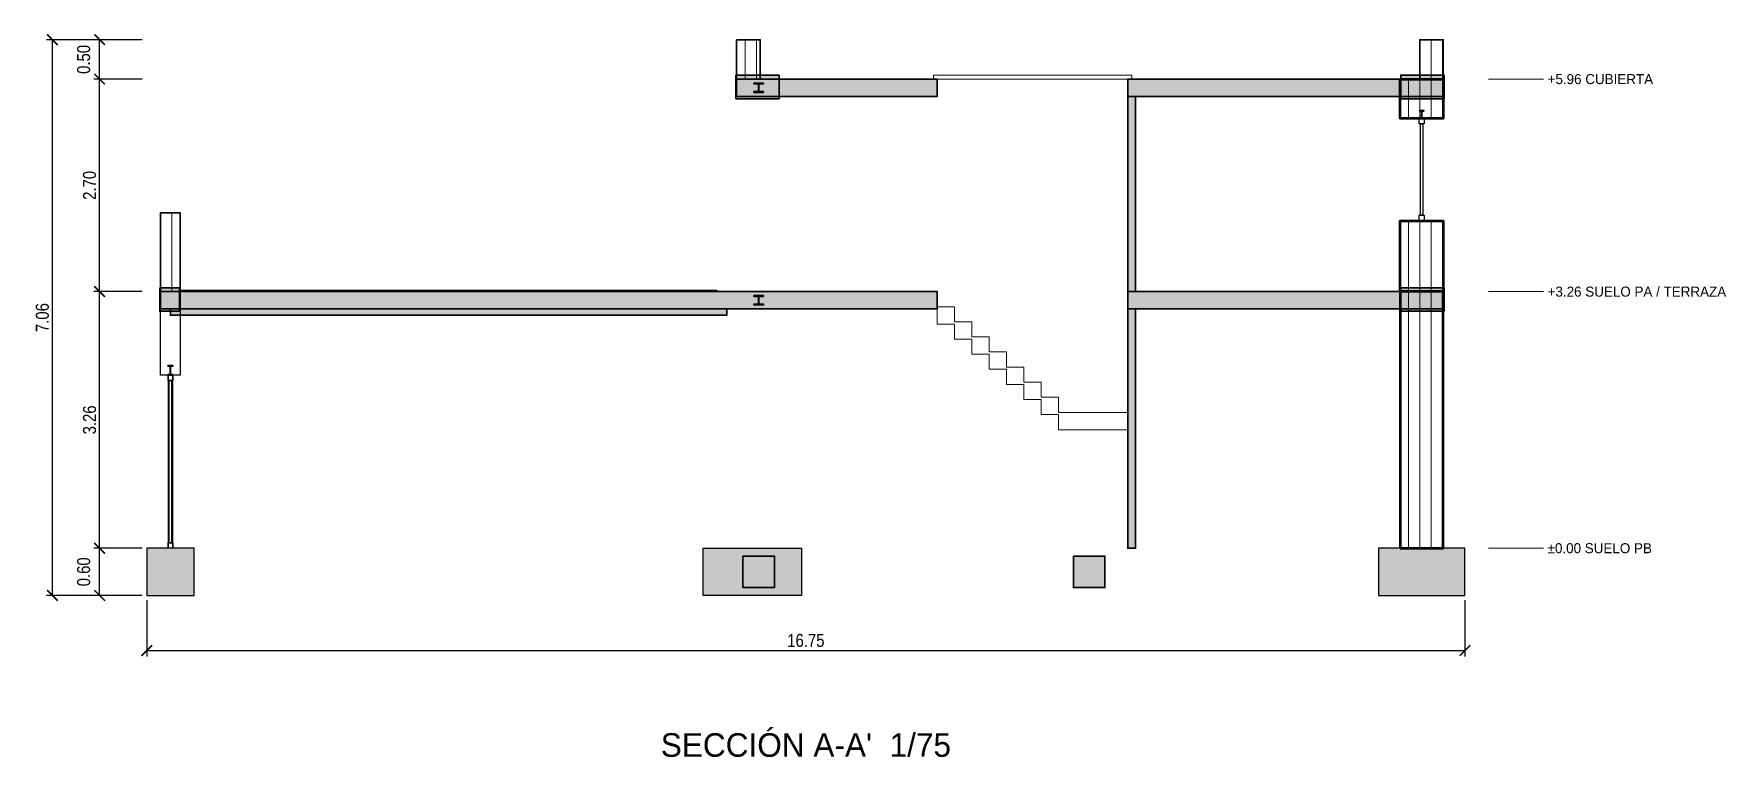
# Model space of a CAD drawing. Header units: millimetres. Extents: x -1611 to 19894, y -2654 to 6535.
import ezdxf
from ezdxf.enums import TextEntityAlignment as Align

# ---------------------------------------------------------------- set-up
doc = ezdxf.new("R2010")
doc.units = ezdxf.units.MM
for name, color, linetype, lineweight in [('acero_dinteles', 5, 'Continuous', 35), ('acero_vigas_cubierta', 5, 'Continuous', 35), ('acero_vigas_forjado', 5, 'Continuous', 35), ('cimentacion', 8, 'Continuous', 25), ('COTAS', 3, 'Continuous', 13), ('escalera', 30, 'Continuous', 18), ('forjado_cubierta', 5, 'Continuous', 35), ('forjado_PB_PA', 5, 'Continuous', 35), ('forjado_salon', 8, 'Continuous', 35), ('LUCERNARIO', 30, 'Continuous', 18), ('muros_PA', 7, 'Continuous', 50), ('muros_PB', 7, 'Continuous', 50), ('parapeto_cubierta', 7, 'Continuous', 35), ('parapeto_terraza', 7, 'Continuous', 35), ('RAYADO_FORJADO', 7, 'Continuous', 9), ('RAYADO_MURO', 7, 'Continuous', 9), ('RAYADO_OTROS', 8, 'Continuous', 9), ('riostras', 8, 'Continuous', 35), ('tabiques_PA', 7, 'Continuous', 35), ('tabiques_PB', 7, 'Continuous', 35), ('TEXTO', 2, 'Continuous', 13), ('zuncho_cubierta', 8, 'Continuous', 35), ('zuncho_forjado', 8, 'Continuous', 35)]:
    doc.layers.add(name, color=color, linetype=linetype, lineweight=lineweight)
doc.styles.add('OpenSansCondensed-Light', font='OpenSansCondensed-Light.ttf')
doc.dimstyles.new('EZDXF', dxfattribs={"dimtxt": 0.25, "dimasz": 0.175, "dimexe": 0.375, "dimexo": 0.125, "dimgap": 0.1, "dimtad": 1, "dimlfac": 100, "dimzin": 12, "dimdsep": 46, "dimtxsty": 'OpenSansCondensed-Light', "dimblk": 'ARCHTICK', "dimcen": 2.5, "dimazin": 3, "dimtfac": 0.5, "dimtmove": 2, "dimatfit": 3})

# ---------------------------------------------------------------- blocks, each defined once
blk = doc.blocks.new('_ARCHTICK')
at = {"color": 0, "linetype": 'BYBLOCK', "const_width": 0.15}
blk.add_lwpolyline([(-0.5, -0.5), (0.5, 0.5)], dxfattribs=at)

msp = doc.modelspace()

# ---------------------------------------------------------------- hatches: boundary and pattern name
at = {"layer": 'RAYADO_FORJADO'}
h = msp.add_hatch(color=8, dxfattribs=at)
h.dxf.hatch_style = 1
h.paths.add_polyline_path([(7310, 6010), (7860, 6010), (7860, 5710), (7310, 5710)])
h = msp.add_hatch(color=7, dxfattribs=at)
h.dxf.hatch_style = 1
h.paths.add_polyline_path([(7320, 5960), (9870, 5960), (9870, 5740), (7320, 5740)])
h = msp.add_hatch(color=5, dxfattribs=at)
h.dxf.hatch_style = 1
h.paths.add_polyline_path([(7540, 5910), (7660, 5910), (7660, 5899), (7603.25, 5899), (7603.25, 5801), (7660, 5801), (7660, 5790), (7540, 5790), (7540, 5801), (7596.75, 5801), (7596.75, 5899), (7540, 5899)])
h = msp.add_hatch(color=7, dxfattribs=at)
h.dxf.hatch_style = 1
h.paths.add_polyline_path([(12290, 5960), (12290, 5740), (16300, 5740), (16300, 5960)])
h = msp.add_hatch(color=8, dxfattribs=at)
h.dxf.hatch_style = 1
h.paths.add_polyline_path([(15760, 5710), (16310, 5710), (16310, 6010), (15760, 6010)])
h = msp.add_hatch(color=5, dxfattribs=at)
h.dxf.hatch_style = 1
h.paths.add_polyline_path([(15997.5, 5560), (16052.5, 5560), (16052.5, 5554.3), (16027.05, 5554.3), (16027.05, 5465.7), (16052.5, 5465.7), (16052.5, 5460), (15997.5, 5460), (15997.5, 5465.7), (16022.95, 5465.7), (16022.95, 5554.3), (15997.5, 5554.3)])
h = msp.add_hatch(color=8, dxfattribs=at)
h.dxf.hatch_style = 1
h.paths.add_polyline_path([(-10, 3310), (-10, 3010), (240, 3010), (240, 3310)])
h = msp.add_hatch(color=7, dxfattribs=at)
h.dxf.hatch_style = 1
h.paths.add_polyline_path([(0, 3260), (9870, 3260), (9870, 3040), (0, 3040)])
h = msp.add_hatch(color=7, dxfattribs=at)
h.dxf.hatch_style = 1
h.paths.add_polyline_path([(12290, 3260), (16300, 3260), (16300, 3040), (12290, 3040)])
h = msp.add_hatch(color=8, dxfattribs=at)
h.dxf.hatch_style = 1
h.paths.add_polyline_path([(15760, 3010), (16310, 3010), (16310, 3310), (15760, 3310)])
h = msp.add_hatch(color=8, dxfattribs=at)
h.dxf.hatch_style = 1
h.paths.add_polyline_path([(125, 3040), (7195, 3040), (7195, 2960), (125, 2960)])
h = msp.add_hatch(color=5, dxfattribs=at)
h.dxf.hatch_style = 1
h.paths.add_polyline_path([(7540, 3210), (7660, 3210), (7660, 3199), (7603.25, 3199), (7603.25, 3101), (7660, 3101), (7660, 3090), (7540, 3090), (7540, 3101), (7596.75, 3101), (7596.75, 3199), (7540, 3199)])
h = msp.add_hatch(color=5, dxfattribs=at)
h.dxf.hatch_style = 1
h.paths.add_polyline_path([(93, 2320), (157, 2320), (157, 2313.7), (127.2, 2313.7), (127.2, 2206.3), (157, 2206.3), (157, 2200), (93, 2200), (93, 2206.3), (122.8, 2206.3), (122.8, 2313.7), (93, 2313.7)])
h = msp.add_hatch(color=8, dxfattribs=at)
h.dxf.hatch_style = 1
h.paths.add_polyline_path([(7400, -100), (7800, -100), (7800, -500), (7400, -500)])
h = msp.add_hatch(color=8, dxfattribs=at)
h.dxf.hatch_style = 1
h.paths.add_polyline_path([(11600, -100), (12000, -100), (12000, -500), (11600, -500)])
at = {"layer": 'RAYADO_MURO'}
h = msp.add_hatch(dxfattribs=at)
h.set_pattern_fill('ANSI31', scale=45, angle=45)
h.paths.add_polyline_path([(7320, 6460), (7620, 6460), (7620, 5960), (7320, 5960)])
h = msp.add_hatch(dxfattribs=at)
h.set_pattern_fill('ANSI31', scale=45, angle=45)
h.paths.add_polyline_path([(16000, 5960), (16000, 6460), (16300, 6460), (16300, 5960)])
h = msp.add_hatch(dxfattribs=at)
h.set_pattern_fill('ANSI31', scale=45, angle=45)
h.paths.add_polyline_path([(15750, 5960), (16300, 5960), (16300, 5460), (15750, 5460)])
h = msp.add_hatch(dxfattribs=at)
h.set_pattern_fill('ANSI31', scale=45, angle=45)
h.paths.add_polyline_path([(0, 4260), (250, 4260), (250, 3260), (0, 3260)])
h = msp.add_hatch(dxfattribs=at)
h.set_pattern_fill('ANSI31', scale=45, angle=45)
h.paths.add_polyline_path([(15750, 3260), (15750, 4160), (16300, 4160), (16300, 3260)])
h = msp.add_hatch(dxfattribs=at)
h.set_pattern_fill('ANSI31', scale=45, angle=45)
h.paths.add_polyline_path([(15750, 0), (16300, 0), (16300, 3260), (15750, 3260)])
at = {"layer": 'RAYADO_OTROS'}
h = msp.add_hatch(color=7, dxfattribs=at)
h.dxf.hatch_style = 1
h.paths.add_polyline_path([(12290, 5740), (12390, 5740), (12390, 3260), (12290, 3260)])
h = msp.add_hatch(color=7, dxfattribs=at)
h.dxf.hatch_style = 1
h.paths.add_polyline_path([(12290, 3040), (12390, 3040), (12390, 0), (12290, 0)])
h = msp.add_hatch(color=8, dxfattribs=at)
h.dxf.hatch_style = 1
h.paths.add_polyline_path([(-175, 0), (-175, -600), (425, -600), (425, 0)])
h = msp.add_hatch(color=8, dxfattribs=at)
h.dxf.hatch_style = 1
h.paths.add_polyline_path([(6895, -600), (6895, 0), (8145, 0), (8145, -600)])
h = msp.add_hatch(color=8, dxfattribs=at)
h.dxf.hatch_style = 1
h.paths.add_polyline_path([(15475, -600), (16575, -600), (16575, 0), (15475, 0)])

# ---------------------------------------------------------------- linework, layer by layer
at = {"layer": 'acero_dinteles'}
for points in [[(15997.5, 5560), (16052.5, 5560), (16052.5, 5554.3), (16027.05, 5554.3), (16027.05, 5465.7), (16052.5, 5465.7), (16052.5, 5460), (15997.5, 5460), (15997.5, 5465.7), (16022.95, 5465.7), (16022.95, 5554.3), (15997.5, 5554.3)], [(93, 2320), (157, 2320), (157, 2313.7), (127.2, 2313.7), (127.2, 2206.3), (157, 2206.3), (157, 2200), (93, 2200), (93, 2206.3), (122.8, 2206.3), (122.8, 2313.7), (93, 2313.7)]]:
    msp.add_lwpolyline(points, close=True, dxfattribs=at)
at = {"layer": 'acero_vigas_cubierta'}
msp.add_lwpolyline([(7540, 5910), (7660, 5910), (7660, 5899), (7603.25, 5899), (7603.25, 5801), (7660, 5801), (7660, 5790), (7540, 5790), (7540, 5801), (7596.75, 5801), (7596.75, 5899), (7540, 5899)], close=True, dxfattribs=at)
at = {"layer": 'acero_vigas_forjado'}
msp.add_lwpolyline([(7540, 3210), (7660, 3210), (7660, 3199), (7603.25, 3199), (7603.25, 3101), (7660, 3101), (7660, 3090), (7540, 3090), (7540, 3101), (7596.75, 3101), (7596.75, 3199), (7540, 3199)], close=True, dxfattribs=at)
at = {"layer": 'carpinteria_PA'}
for points in [[(15995, 5460), (16055, 5460), (16055, 5390), (15995, 5390)], [(15995, 4230), (16055, 4230), (16055, 4160), (15995, 4160)]]:
    msp.add_lwpolyline(points, close=True, dxfattribs=at)
at = {"layer": 'carpinteria_PB'}
for points in [[(95, 2200), (155, 2200), (155, 2130), (95, 2130)], [(95, 70), (155, 70), (155, 0), (95, 0)]]:
    msp.add_lwpolyline(points, close=True, dxfattribs=at)
at = {"layer": 'cimentacion'}
for points in [[(-175, 0), (-175, -600), (425, -600), (425, 0)], [(6895, -600), (6895, 0), (8145, 0), (8145, -600)], [(15475, -600), (16575, -600), (16575, 0), (15475, 0)]]:
    msp.add_lwpolyline(points, close=True, dxfattribs=at)
at = {"layer": 'COTAS'}
for p, q in [((16875, 5960), (17575, 5960)), ((16875, 3260), (17575, 3260)), ((16875, 0), (17575, 0))]:
    msp.add_line(p, q, dxfattribs=at)
at = {"layer": 'escalera'}
msp.add_lwpolyline([(11190, 1697.64706), (11410, 1697.64706), (11410, 1505.88235), (12290, 1505.88235), (12290, 1725.88235), (11410, 1725.88235), (11410, 1917.64706), (11190, 1917.64706), (11190, 2109.41176), (10970, 2109.41176), (10970, 2301.17647), (10750, 2301.17647), (10750, 2492.94118), (10530, 2492.94118), (10530, 2684.70588), (10310, 2684.70588), (10310, 2876.47059), (10090, 2876.47059), (10090, 3068.23529), (9870, 3068.23529), (9870, 2848.23529), (10090, 2848.23529), (10090, 2656.47059), (10310, 2656.47059), (10310, 2464.70588), (10530, 2464.70588), (10530, 2272.94118), (10750, 2272.94118), (10750, 2081.17647), (10970, 2081.17647), (10970, 1889.41176), (11190, 1889.41176)], close=True, dxfattribs=at)
at = {"layer": 'forjado_cubierta'}
for points in [[(7320, 5960), (9870, 5960), (9870, 5740), (7320, 5740)], [(12290, 5960), (12290, 5740), (16300, 5740), (16300, 5960)]]:
    msp.add_lwpolyline(points, close=True, dxfattribs=at)
at = {"layer": 'forjado_PB_PA'}
for points in [[(0, 3260), (9870, 3260), (9870, 3040), (0, 3040)], [(12290, 3260), (16300, 3260), (16300, 3040), (12290, 3040)]]:
    msp.add_lwpolyline(points, close=True, dxfattribs=at)
at = {"layer": 'forjado_salon'}
msp.add_lwpolyline([(125, 3040), (7195, 3040), (7195, 2960), (125, 2960)], close=True, dxfattribs=at)
at = {"layer": 'lucernario'}
msp.add_lwpolyline([(9820, 6010), (12340, 6010), (12340, 5960), (9820, 5960)], close=True, dxfattribs=at)
at = {"layer": 'muros_PA'}
for points in [[(15750, 5960), (16300, 5960), (16300, 5460), (15750, 5460)], [(15750, 3260), (15750, 4160), (16300, 4160), (16300, 3260)]]:
    msp.add_lwpolyline(points, close=True, dxfattribs=at)
at = {"layer": 'muros_PB'}
msp.add_lwpolyline([(15750, 0), (16300, 0), (16300, 3260), (15750, 3260)], close=True, dxfattribs=at)
at = {"layer": 'muros_salon'}
msp.add_lwpolyline([(0, 3260), (250, 3260), (250, 2200), (0, 2200)], close=True, dxfattribs=at)
at = {"layer": 'parapeto_cubierta'}
for points in [[(7320, 6460), (7620, 6460), (7620, 5960), (7320, 5960)], [(16000, 5960), (16000, 6460), (16300, 6460), (16300, 5960)]]:
    msp.add_lwpolyline(points, close=True, dxfattribs=at)
at = {"layer": 'parapeto_terraza'}
msp.add_lwpolyline([(0, 4260), (250, 4260), (250, 3260), (0, 3260)], close=True, dxfattribs=at)
at = {"layer": 'puerta_entrada'}
msp.add_lwpolyline([(100, 2200), (150, 2200), (150, 0), (100, 0)], close=True, dxfattribs=at)
at = {"layer": 'puertas_PB'}
msp.add_lwpolyline([(110, 2130), (140, 2130), (140, 70), (110, 70)], close=True, dxfattribs=at)
at = {"layer": 'riostras'}
for points in [[(7400, -100), (7800, -100), (7800, -500), (7400, -500)], [(11600, -100), (12000, -100), (12000, -500), (11600, -500)]]:
    msp.add_lwpolyline(points, close=True, dxfattribs=at)
at = {"layer": 'solado_terraza'}
msp.add_lwpolyline([(250, 3280), (7070, 3280), (7070, 3260), (250, 3260)], close=True, dxfattribs=at)
at = {"layer": 'tabiques_PA'}
msp.add_lwpolyline([(12290, 5740), (12390, 5740), (12390, 3260), (12290, 3260)], close=True, dxfattribs=at)
at = {"layer": 'tabiques_PB'}
msp.add_lwpolyline([(12290, 3040), (12390, 3040), (12390, 0), (12290, 0)], close=True, dxfattribs=at)
at = {"layer": 'vidrios_PA'}
msp.add_lwpolyline([(16010, 5390), (16040, 5390), (16040, 4230), (16010, 4230)], close=True, dxfattribs=at)
at = {"layer": 'zuncho_cubierta'}
for points in [[(7310, 6010), (7860, 6010), (7860, 5710), (7310, 5710)], [(15760, 5710), (16310, 5710), (16310, 6010), (15760, 6010)]]:
    msp.add_lwpolyline(points, close=True, dxfattribs=at)
at = {"layer": 'zuncho_forjado'}
for points in [[(-10, 3310), (-10, 3010), (240, 3010), (240, 3310)], [(15760, 3010), (16310, 3010), (16310, 3310), (15760, 3310)]]:
    msp.add_lwpolyline(points, close=True, dxfattribs=at)

# ---------------------------------------------------------------- texts
at = {"layer": 'TEXTO'}
for s, p in [('+5.96 CUBIERTA', (17625, 5960)), ('+3.26 SUELO PA / TERRAZA', (17625, 3260)), ('±0.00 SUELO PB', (17625, 0))]:
    msp.add_text(s, height=127.5, dxfattribs=at).set_placement(p, align=Align.MIDDLE_LEFT)
msp.add_text("SECCIÓN A-A'  1/75", height=300, dxfattribs=at).set_placement((8200, -2500), align=Align.MIDDLE_CENTER)

# ---------------------------------------------------------------- dimensions: what is measured, and where the dimension line sits
at = {"layer": 'COTAS'}
for base, p1, p2, text in [((-1375, -600), (-175, -600), (-175, 6460), '7.06'), ((-775, 5960), (-175, 5960), (-175, 6460), '0.50'), ((-775, 3260), (-175, 3260), (-175, 5960), '2.70'), ((-775, 0), (-175, 0), (-175, 3260), '3.26'), ((-775, -600), (-175, -600), (-175, 0), '0.60')]:
    msp.add_linear_dim(base=base, p1=p1, p2=p2, angle=90, text=text, dimstyle='EZDXF', override={"dimtxt": 165, "dimasz": 135, "dimexe": 75, "dimexo": 60, "dimgap": 45, "dimtad": 1, "dimclrt": 3}, dxfattribs=at).render()
msp.add_linear_dim(base=(-175, -1300), p1=(-175, -600), p2=(16575, -600), text='16.75', dimstyle='EZDXF', override={"dimtxt": 165, "dimasz": 135, "dimexe": 75, "dimexo": 60, "dimgap": 45, "dimtad": 1, "dimclrt": 3}, dxfattribs=at).render()

doc.saveas('drawing.dxf')
